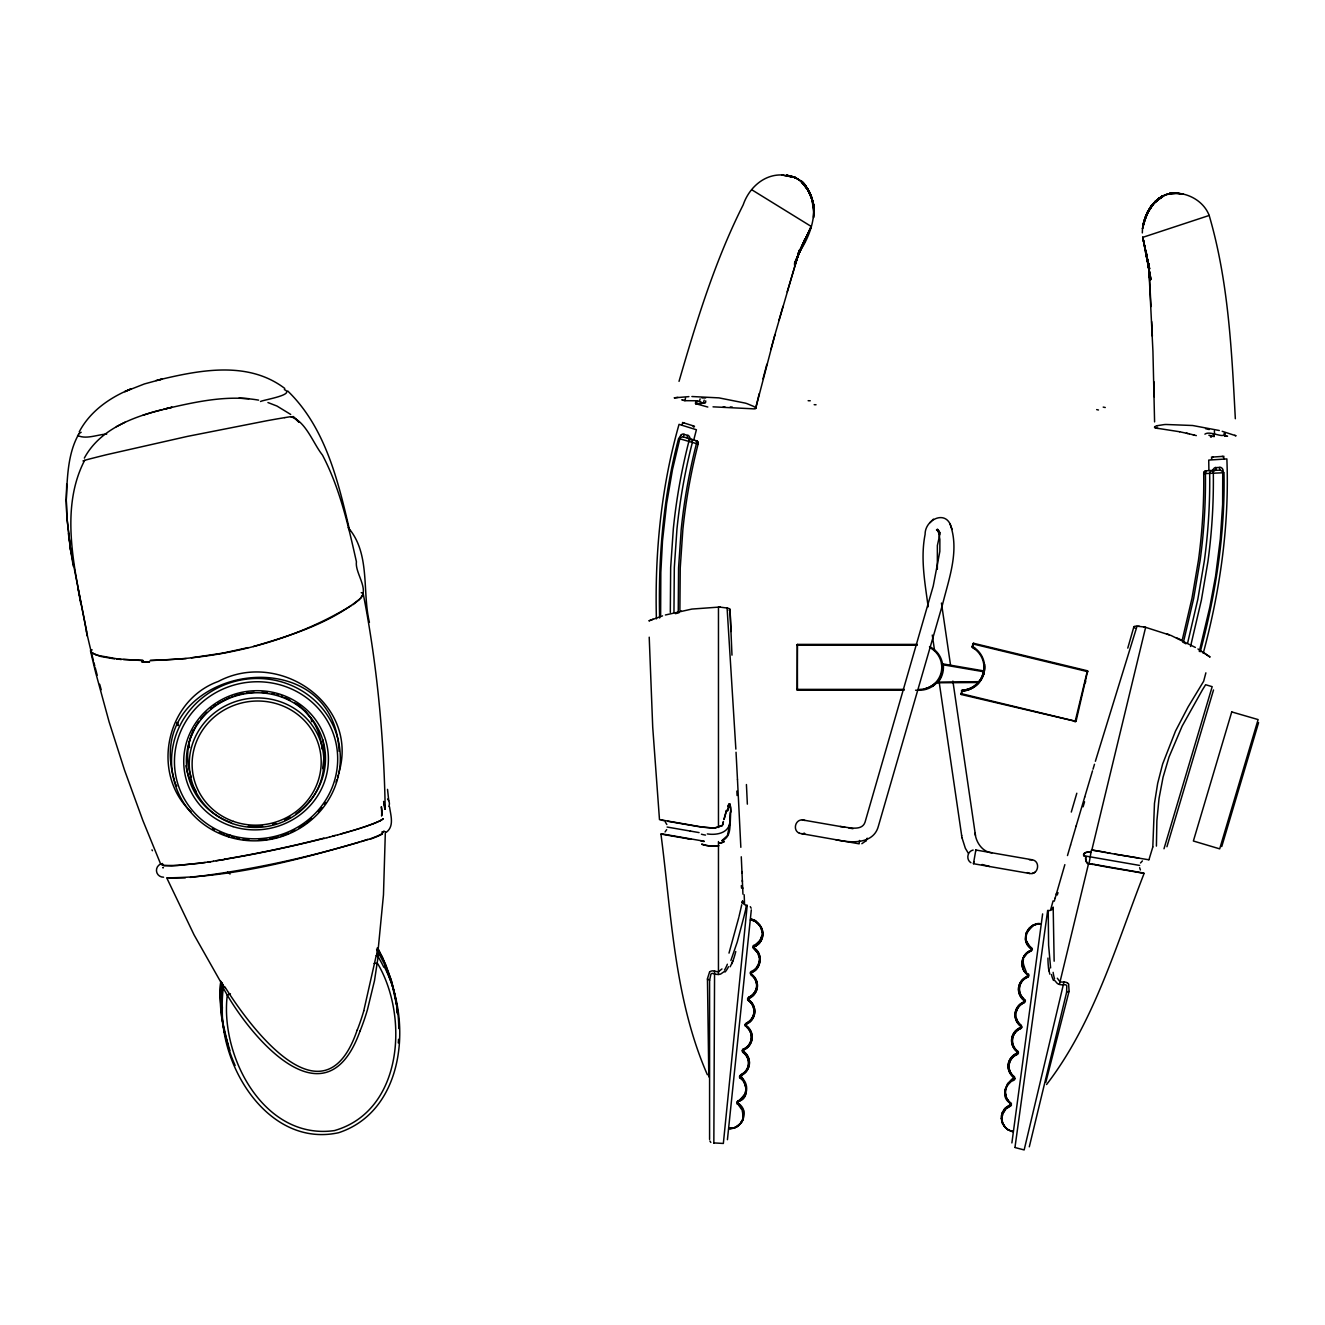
<?xml version="1.0" encoding="UTF-8"?>
<svg xmlns="http://www.w3.org/2000/svg" width="1325" height="1325" viewBox="0 0 1325 1325"><rect width="100%" height="100%" fill="white"/><g stroke="black" fill="none" stroke-linecap="round" stroke-linejoin="round"><path stroke-width="1.5" d="M797.451 690.159L797.368 644.397L797.137 690.159L904.13 690.226M385.36 831.653L383.472 894.839L377.857 952.625A4.174 4.074 -12.6 0 0 378.37 955.209L376.896 952.079M659.635 617.997C658.177 557.659 663.196 496.925 678.599 438.443L698.109 444.09A585.037 585.037 0 0 0 682.855 529.619L680.238 567.912L679.891 609.864M708.809 1076.91L707.451 978.678L709.587 971.954M1048.207 910.772L1048.207 910.507A4.174 4.174 0 0 0 1053.209 907.128L1053.176 909.281M656.405 618.874C654.699 553.386 661.076 487.467 679.046 424.348L696.403 429.747L693.82 439.718M743.176 1115.037C743.921 1122.838 735.011 1129.314 729.048 1128.436M1050.609 967.929L1048.605 945.238L1048.207 910.606M709.587 1139.434L709.587 980.483L710.896 974.157A2.402 2.153 47.5 0 1 713.777 973.776A16.496 15.668 0.9 0 0 718.448 974.488L718.465 841.541M1048.207 910.987L1048.207 912.047M754.157 948.137A1.971 1.093 6.6 0 1 754.339 946.729A1.971 1.126 6.6 0 0 754.14 948.137C764.078 953.586 760.169 970.447 751.623 972.268M751.639 972.384L751.424 973.958M66.25 499.989L66.879 517.346L70.623 550.057L66.879 517.346L66.25 499.989C67.293 478.06 67.625 453.133 79.02 433.706M730.29 812.192C729.032 821.517 733.139 836.075 721.976 840.795M1053.16 909.596L1053.193 908.635M1053.193 907.89L1054.153 961.188M66.25 500.585L66.714 484.238M746.24 1024.208A13.995 13.995 0 0 0 748.807 999.845L748.807 998.371M1021.906 1026.941L1021.327 1025.55A13.25 13.233 0 0 1 1024.258 1002.611M1142.316 232.918L1142.498 228.496M743.888 1096.09C747.615 1090.376 745.909 1081.978 740.195 1078.219A1.822 1.706 3.4 0 1 739.516 1076.612M223.246 984.806L223.196 988.036A4.174 4.074 -11.2 0 0 222.633 985.469L222.285 982.62M730.241 822.792L730.688 812.142A34.516 15.635 -83.7 0 0 730.439 806.793M77.562 435.428C85.976 439.701 97.421 434.583 106.712 434.053M737.942 1101.539C752.219 1098.094 744.352 1079.477 740.708 1075.701M729.744 823.984L727.442 835.611L722.026 840.481M1027.19 872.562L1029.691 873.49L973.461 863.718L975.829 850.004M1091.386 850.103L1089.051 863.519L1092.893 864.513M745.842 1089.962L745.312 1092.943M1013.89 1077.656C1007.629 1081.614 998.785 1096.288 1010.379 1103.361A1.905 1.093 8.3 0 1 1010.13 1104.768L1010.18 1104.818A1.888 1.077 8.3 0 0 1010.346 1103.361M1024.358 1000.11L1024.556 999.828A13.763 13.482 10.7 0 1 1027.703 976.856C1026.544 968.989 1016.06 957.246 1031.049 950.853M1004.747 1090.608L1005.89 1097.796L1010.18 1103.195M743.093 1116.511L742.298 1110.383L738.638 1105.133M747.234 905.24L723.351 1143.458L713.844 1142.912M984.508 664.653L983.763 664.819A22.939 22.939 0 0 1 962.033 690.226L961.254 694.515L1076.016 721.446L1087.693 670.848L973.328 643.238L971.97 646.865L974.339 648.72M727.425 1139.699L751.308 909.861M750.298 972.749A1.822 1.689 6.5 0 1 751.292 971.407C757.734 968.906 761.097 960.89 758.496 954.513M743.077 1116.743L742.679 1118.731M1011.886 1142.928L1042.626 913.902M1047.661 910.407L1014.983 1147.351M1022.933 961.42L1023.529 958.886M859.528 840.464L859.147 843.826L799.422 833.276M975.697 851.114L975.846 850.004L1032.076 859.759C1040.92 861.084 1038.403 875.278 1029.641 873.473M363.762 1010.826L376.283 955.325M1177.908 193.218L1169.66 193.549L1172.675 193.168C1163.052 193.814 1154.853 200.439 1149.702 208.24L1155.251 201.483L1162.439 196.15L1155.251 201.483L1147.483 212L1152.833 204.116L1162.704 196.017L1156.377 200.522L1150.282 207.445L1146.125 214.981L1143.127 224.356L1149.702 208.24L1155.781 201.019L1162.704 196.017L1155.781 201.019L1149.852 208.025L1145.777 215.71L1142.498 228.496L1147.483 212L1155.4 201.35L1166.133 194.527L1178.372 193.251M1004.814 1090.16L1007.696 1083.419L1013.608 1079.113M759.242 961.105L758.612 963.623M1142.498 228.496L1145.777 215.71L1152.833 204.116M973.875 861.714L973.477 863.685M1014.933 1078.749A1.822 1.706 10.2 0 1 1013.907 1080.173C1004.383 1083.32 1002.495 1097.58 1010.809 1103.145A1.987 1.64 9.2 0 1 1011.422 1104.056A1.987 1.623 9.2 0 0 1010.809 1103.145L1010.809 1103.145M322.687 768.599L324.393 753.61L323.002 739.979M744.898 1024.606L745.892 1023.347A13.25 13.101 1.6 0 0 748.211 1000.441L748.608 999.878A13.995 13.863 1.7 0 1 746.223 1024.109L746.058 1025.6A13.979 13.979 0 0 1 743.607 1049.913M740.708 1077.407L740.195 1078.219M742.248 902.408L742.497 901.315M746.687 905.24A4.174 4.174 0 0 1 742.613 900.801L742.364 901.878M742.066 903.203L742.282 902.259M741.735 904.743L740.791 908.917M1005.741 1089.812L1006.354 1087.726M740.609 909.728L739.052 916.37M1029.293 1146.837L1066.608 992.342L1066.807 985.883A2.402 2.153 -33.9 0 0 1064.091 984.839A16.496 15.668 12.7 0 1 1059.404 984.442A6.476 6.128 12.8 0 1 1057.3 983.432L1054.352 980.102M746.091 907.741L746.571 905.72M746.522 905.936L746.356 906.615M1059.404 984.376L1088.521 863.751A5.863 4.207 -88.4 0 1 1085.887 856.513M745.958 908.304L744.269 915.343M761.743 936.129L760.07 940.203M1203.216 653.324C1220.226 590.072 1229.517 524.501 1226.867 458.914L1208.731 460.09L1208.897 470.408M738.803 917.447L728.998 953.122M1002.363 1115.236C1000.839 1120.95 1003.688 1127.459 1008.971 1130.175C1019.637 1134.863 999.563 1125.687 1009.501 1130.424M1045.789 1082.409L1069.109 991.1L1068.613 984.061M1190.546 646.467L1201.378 600.142L1207.903 561.75A593.882 593.882 0 0 0 1213.319 473.207A2.683 2.584 89.1 0 0 1210.619 470.574M1199.307 651.469L1209.808 607.148L1215.588 576.127L1220.308 538.977L1222.627 504.428L1222.743 471.667L1220.308 470.11L1206.346 470.773A2.832 2.716 89.2 0 0 1203.713 473.638A585.037 585.037 0 0 1 1198.446 560.359L1192.003 598.204L1182.48 639.048M1200.268 651.718C1215.837 593.401 1225.244 533.197 1223.985 472.727L1203.696 473.638A2.832 2.617 51.3 0 1 1206.363 470.888A2.782 0.928 89.2 0 0 1205.468 473.555M713.844 1143.111L714.572 971.043M961.271 694.466L962.066 690.259A22.906 22.906 0 0 0 973.444 648.107L972.384 647.461L973.643 643.238M1075.039 721.943L1087.394 670.781M1183.507 641.913L1193.626 598.569L1200.086 560.624A586.561 586.561 0 0 0 1205.419 473.555M1187.697 642.757L1197.817 599.331L1204.309 561.171A590.536 590.536 0 0 0 1209.675 473.373A2.782 0.944 -74.4 0 1 1210.387 471.518M744.054 916.221L737.263 941.976L730.87 960.509M338.637 773.585C359.953 704.486 279.409 649.051 218.294 681.447C165.774 700.345 150.487 773.949 191.214 811.993M759.208 393.658L755.664 408.398L774.877 334.91L799.488 250.011L794.569 265.232L799.538 252.214L794.619 263.013M762.985 378.884L766.844 364.292M1152.816 846.857L1154.472 803.397L1157.669 783.39L1162.638 764.028L1175.49 731.118L1188.094 706.937L1203.663 681.232L1205.883 672.835M723.947 819.38L726.415 810.304M724.096 819.43L726.564 810.436M687.377 438.062C688.371 434.335 683.551 433.275 683.22 436.753M189.856 739.946L188.796 744.219L189.574 747.582M723.417 821.914L722.821 823.471M723.384 821.45L723.036 823.322M770.852 349.502L774.893 334.91M683.899 400.415L684.876 400.68L685.538 397.914M695.509 403.578C695.393 395.96 706.242 407.984 705.728 400.879M697.132 401.127L696.254 403.81M699.385 401.541L700.13 398.875M703.459 402.817L704.204 400.15M337.61 777.311L338.289 774.893M1054.286 901.182L1055.197 897.986M1127.774 648.124L1133.852 626.891M679.029 381.352C696.486 321.23 714.92 260.859 743.209 204.812C748.89 188.1 763.896 174.072 782.263 174.983M778.951 320.385L783.025 306.29M1085.738 681.199L1085.307 682.739M1055.18 898.052L1056.538 893.332M1056.257 894.309L1064.853 864.645M972.633 643.867L1087.957 671.725M787.166 291.898L799.654 250.541L794.569 265.232M1067.486 855.552L1070.583 845.002M729.711 823.189C728.054 833.475 715.881 835.28 707.318 833.922M1070.567 845.019L1076.182 825.922M1040.44 923.923C1035.107 920.577 1018.13 936.51 1030.221 946.597A12.985 9.971 10.6 0 0 1031.612 947.872A2.252 1.805 7 0 1 1032.324 949.346M1076.165 825.972L1084.744 796.954M1084.728 797.004L1092.512 770.852M1163.996 848.762L1212.176 686.665L1205.617 684.727L1202.471 689.795L1182.148 726.1L1169.031 757.006L1163.052 777.278L1159.044 798.346L1156.874 820.804L1156.41 846.095M1166.928 846.741L1213.518 689.977M1221.749 846.559L1258.584 722.622M1093.009 769.212L1094.483 764.26M1095.378 761.279L1137.032 626.178L1143.806 626.94A8.099 1.491 13.6 0 1 1145.628 627.338L1171.052 635.487L1195.382 647.428M795.199 264.404L799.654 250.541M190.27 738.555L194.841 727.789M1057.251 894.988L1058.029 892.653M1148.924 859.793L1152.816 847.006M336.037 782.048L336.865 779.696M1039.893 923.823C1027.769 922.713 1020.3 939.558 1029.575 947.69M794.884 264.834L799.704 251.021M1026.229 933.015L1025.5 939.375M761.262 937.769C764.426 930.051 758.579 920.709 750.348 919.964M377.757 952.907A4.174 4.141 -84.6 0 0 378.271 955.673L374.495 980.682L367.489 1009.517A238.202 231.544 -11.9 0 1 360.135 1030.85M743.126 1119.559L743.457 1110.466L738.141 1103.145A13.631 10.766 9.6 0 1 739.781 1104.454C749.867 1112.818 740.708 1130.457 729.048 1128.353M866.219 840.679L867.196 838.178M1002.313 1112.404L1005.543 1107.75L1010.18 1104.818L1004.449 1108.892L1001.418 1115.451L1002.015 1122.457L1005.907 1128.254L1002.628 1123.948L1001.236 1118.648M1002.213 1112.669L1001.236 1118.416M745.031 1093.754L739.847 1100.197M1026.345 932.717L1028.945 928.461L1032.937 925.38M84.651 460.338C57.157 513.255 77.645 579.986 87.251 636.033M357.17 1030.072C324.774 1125.654 252.661 1031.049 225.151 987.291M794.536 264.139L804.938 238.98L794.569 264.089L799.538 252.214M1003.721 1111.841L1002.097 1116.677L1002.346 1121.613M742.994 1119.907L741.437 1122.689M360.102 1030.85C325.619 1127.923 249.216 1035.951 223.478 988.417A4.174 4.141 57.7 0 0 222.815 985.684L194.079 934.903L166.751 877.879M794.536 263.178L811.231 226.459L798.71 253.158M940.27 532.468L937.371 545.536L937.338 569.27M743.375 1051.503L743.54 1049.963A13.979 13.863 10.4 0 0 746.074 1025.633M1003.008 1113.282L1006.039 1108.876L1010.428 1106.077A2.219 1.789 8.3 0 0 1011.455 1104.785M742.099 1120.337L740.692 1122.871M362.967 594.643L359.605 599.413L352.963 604.73M799.24 252.893L805.07 239.759L797.832 254.88L804.904 240.835L798.279 253.638C811.861 234.227 821.947 204.464 804.209 184.374C802.817 181.061 786.735 172.879 800.267 180.68M678.234 612.398L678.566 567.895L681.199 529.487A586.561 586.561 0 0 1 696.453 443.61A2.782 0.928 -75.7 0 0 696.188 440.728A2.832 2.617 -37.7 0 1 698.076 444.074A2.832 2.716 -75.6 0 0 696.188 440.712L682.789 436.753L680.073 437.697L672.487 469.58L666.624 503.699L662.5 540.931L660.827 572.433L660.628 615.131M798.892 253.489L805.07 239.759M798.528 254.019L805.053 240.189M798.163 254.483L805.004 240.537M1024.175 957.279L1027.173 953.288L1031.281 950.754A2.021 1.623 6.1 0 0 1032.109 950.058M798.462 253.456L811.314 226.509L798.263 253.671M757.933 965.246L757.271 966.389M376.946 953.917L377.691 952.874M1027.935 930.796L1032.854 925.695M79.218 431.917C90.001 411.247 110.108 397.301 131.308 388.772L124.749 391.653L144.375 383.952L162.246 379.082L156.002 380.54M84.336 458.102C99.789 429.399 132.351 417.176 162.23 409.624M195.553 726.497L196.315 725.239M747.598 998.802A1.689 1.656 7 0 1 748.592 997.477L748.89 998.139A14.459 13.747 3.7 0 0 751.176 974.322L750.993 974.355A1.772 1.656 6.6 0 1 750.612 974.008M751.01 974.306L750.993 974.355A1.772 1.656 7.8 0 1 750.298 973.262M760.732 941.197C766.397 933.115 760.202 920.61 750.563 920.047M760.136 940.104L755.962 944.377M951.085 526.605C945.918 509.363 924.85 519.648 925.115 534.339C920.328 558.338 924.983 582.901 928.162 606.8M756.211 945.686C763.349 941.777 764.823 930.945 759.904 925.247M753.279 947.955A2.021 1.64 6.6 0 0 753.677 948.369L757.436 952.327L759.208 957.213M760.683 941.28C759.258 945.487 752.997 946.1 754.306 946.663M1014.287 1077.242L1014.287 1077.242A1.772 1.656 8.2 0 1 1014.95 1078.368M1150.961 206.567L1154.39 202.543L1145.661 215.975L1153.512 203.421L1163.035 195.852L1152.253 204.762L1162.439 196.15M197.094 723.98L198.882 721.33M745.892 1025.848L745.594 1026.295A1.656 1.656 0 0 1 744.898 1024.871M1014.122 1077.473L1014.122 1077.473A14.443 13.763 5.4 0 1 1017.153 1053.474L1017.766 1051.354A13.233 13.101 3 0 1 1020.83 1028.465M745.627 1026.229L745.677 1026.163A13.233 13.233 0 0 1 743.259 1049.251L743.457 1049.897M1004.168 1111.128L1005.046 1109.952M1017.683 1051.47L1017.733 1051.421A1.689 1.656 11.4 0 1 1018.246 1051.934M1024.407 1000.044L1024.722 999.63A1.689 1.656 6.8 0 1 1025.368 1001.137M743.64 1096.454L738.025 1101.191M324.426 804.242L325.619 802.519M665.067 831.934L666.69 829.616M721.959 968.939L718.465 971.722A12.14 11.826 1.3 0 1 714.556 971.059M741.106 1074.525A13.73 13.018 8.5 0 0 742.812 1052.365L743.043 1052.05A13.73 13.465 9.1 0 1 740.576 1075.105M742.944 1052.182L742.894 1052.249A1.689 1.656 1.7 0 1 742.215 1050.692M741.288 1122.904L736.683 1126.846M1008.043 1084.628L1008.872 1083.618M321.909 807.588L318.331 811.861M1017.501 1051.735L1017.401 1051.835A13.979 13.863 3.2 0 1 1020.532 1027.67L1020.747 1026.179A13.995 13.995 0 0 1 1023.927 1001.948L1024.324 1002.545A1.689 1.656 4.2 0 0 1025.302 1001.468M738.058 1103.112L737.561 1104.172L738.091 1103.162A1.888 1.077 5.3 0 1 738.207 1101.605M200.953 718.614L206.717 712.287M937.173 682.127L979.241 681.679M360.599 598.42C369.195 588.697 354.852 572.93 356.425 561.783C348.243 525.346 339.929 488.345 322.439 455.022C313.213 443.577 305.777 421.102 290.705 416.696M383.339 818.651L380.954 820.39M721.794 825.624L714.109 828.075L699.368 826.767M943.168 664.338L943.284 664.753A23.502 23.502 0 0 1 943.433 667.568A23.8 23.8 0 0 1 938.597 681.679L936.593 682.773L978.463 682.524M737.727 1104.404L737.694 1104.04A12.852 10.087 8.1 0 1 739.234 1105.514M1046.584 1084.529C1094.135 1022.668 1116.097 945.156 1144.088 873.473C1126.83 870.078 1109.158 867.908 1091.949 864.016M936.527 682.822L935.351 683.054M721.86 825.773L714.722 828.208L701.256 827.082M1140.494 862.989L1142.415 860.919M1215.572 470.276C1215.439 466.847 1220.143 466.069 1219.944 470.06M729.081 804.109L728.965 804.242A8.116 3.809 -78.9 0 0 728.021 806.759M866.252 840.63L861.846 843.71M383.091 818.9L380.755 820.506M739.466 1124.345L736.153 1127.111M929.935 522.696L931.442 521.156M931.872 520.692L933.396 519.152M724.378 971.473L720.717 974.008A6.476 6.128 0.8 0 1 718.448 974.438M1009.17 1083.303L1010.462 1082.144M737.561 1104.172L737.495 1104.238A2.219 1.805 5.3 0 1 736.799 1102.731M386.337 832.249C394.502 826.204 390.66 815.173 389.533 806.826M758.148 942.622L757.122 943.549M1153.512 203.421L1163.433 195.669L1156.377 200.522M82.962 460.934L84.22 460.918M359.555 599.148C329.08 623.727 290.39 635.619 253.39 646.534M1155.4 201.35L1158.679 198.551M311.789 818.436L306.588 822.792M1213.783 471.037L1214.677 470.491M1006.669 1108.296L1007.58 1107.601M210.592 708.842L211.95 707.749M382.793 832.812L381.352 834.154M1158.1 199.197L1163.88 195.471M293.107 416.563L298.986 422.195L293.107 416.563L292.129 416.911M305.23 823.819L299.135 827.943M213.342 706.689L216.207 704.668M351.324 605.575C291.301 642.211 220.232 659.171 150.305 660.363M217.681 703.707L230.053 697.43M1160.037 197.673L1163.035 195.852M1008.325 1107.104L1009.153 1106.657M739.466 1100.446L737.793 1101.29A1.987 1.623 4.4 0 0 737.362 1101.555M91.458 649.896L90.68 650.459A8.066 1.855 -1 0 0 90.547 650.89L90.862 651.784M295.177 830.228L291.102 832.299M116.368 426.683L124.981 422.244M380.109 820.821L380.987 820.258M1024.059 1001.882L1024.258 1000.292A14.476 13.747 9.9 0 1 1027.62 976.575L1027.72 976.459M1033.119 925.264L1038.916 923.823M380.341 820.589L378.718 821.483M752.037 972.302C761.577 968.442 762.985 953.901 754.322 948.302M735.541 1127.161L734.1 1127.906M379.662 820.92L375.621 822.842M736.021 1127.178L734.845 1127.658M738.406 1101.489C748.029 1097.796 749.652 1083.254 741.106 1077.523M1033.401 925.132L1036.812 924.038M1013.078 1080.521L1013.608 1079.395M973.13 850.054C967.3 851.23 965.842 859.66 970.927 862.724M378.205 821.599L373.286 823.769M1032.241 873.423L1034.891 872.314M754.041 945.47L754.041 945.387A12.985 9.805 1.7 0 0 755.73 944.377M289.032 833.259L280.519 836.473M1030.668 950.555C1020.747 954.017 1018.892 968.923 1027.653 974.72M92.121 649.896L90.746 650.724A8.066 1.855 -1 0 0 90.613 651.155A1060.431 1030.784 -11.9 0 0 95.648 672.504L109.097 721.86L124.5 770.024L142.835 820.423L160.689 864.132L164.101 865.589L171.703 865.904L201.135 863.105M1164.526 195.189L1170.29 193.467M936.079 683.054L936.295 683.104A23.221 23.221 0 0 1 932.303 686.449M1017.087 1053.474L1017.368 1054.286A1.689 1.656 11.9 0 0 1018.412 1052.928M1030.916 950.456C1021.012 953.718 1018.793 968.393 1027.273 974.438M374.975 822.957L371.729 824.365M1020.548 1027.637L1020.846 1028.415A13.233 13.233 0 0 0 1017.02 1050.725M653.026 619.189L648.902 620.862L662.533 615.877M372.706 823.852L370.139 824.962M371.116 824.448L369.311 825.26M231.511 696.884L232.968 696.354M368.482 825.541L369.476 825.044M369.592 839.089C303.988 858.252 235.933 877.282 167.364 877.829M368.648 825.326L366.71 826.171M1204.889 434.153C1210.056 430.161 1225.045 439.502 1224.168 433.341M367.77 825.641L365.816 826.485M367.82 839.321L361.212 841.541M364.905 826.783L365.965 826.27M363.977 827.098L365.054 826.568M734.067 1127.741L731.069 1128.453M363.05 827.413L364.127 826.883M1142.945 237.291L1209.178 215.462C1228.49 281.347 1231.703 350.562 1235.331 418.733M362.106 827.711L363.183 827.197M362.238 827.512L360.168 828.34M361.294 827.81L359.174 828.655M358.181 828.97L359.307 828.456M359.489 842.087C304.27 858.451 247.659 870.591 190.452 877.398M234.442 695.857L237.44 694.963M357.17 829.284L358.297 828.771M936.162 682.607L937.073 682.524M143.034 415.205L152.474 412.29M356.16 829.599L357.286 829.086M355.133 829.914L356.259 829.4M354.106 830.228L355.232 829.715M353.063 830.543L354.206 830.03M665.398 614.982L691.882 609.069L718.465 607.132A8.099 1.491 0 0 1 720.336 607.181L727.094 608.009A11.627 2.004 0.6 0 1 729.065 610.179M351.837 830.908L353.162 830.344M350.595 831.272L351.937 830.709M349.353 831.636L350.694 831.073M349.452 831.438L345.593 832.729M348.193 831.802L340.409 834.187M344.401 832.895L337.759 834.916M733.951 1127.939L733.056 1128.171M153.683 411.942L172.101 407.222L163.869 409.21C194.775 402.104 226.857 394.568 258.607 400.133M278.349 837.135L269.505 839.156M337.825 834.717L332.376 836.357M335.142 835.446L329.66 837.085M326.944 837.781L329.71 836.887M324.194 838.493L326.977 837.599M260.512 401.508C263.211 399.868 294.382 395.132 285.024 389.848A48.23 13.515 -11.9 0 0 284.345 389.699M248.239 647.577L222.766 653.142L191.446 657.78M238.947 694.565L243.485 693.555M158.188 380.027C199.76 370.056 247.974 360.45 284.776 388.44M1157.404 425.656L1164.128 424.596A8.066 1.491 -2 0 1 1165.983 424.48L1192.649 425.507L1219.298 430.509M732.808 1128.088L731.93 1128.37M679.526 611.322L681.1 610.974M284.776 417.623L277.952 418.766A108.004 5.068 -11.9 0 0 266.872 420.737L187.537 436.372L106.795 454.657A105.106 4.936 -11.9 0 0 97.719 456.91L91.011 458.616A45.1 2.12 -11.9 0 0 84.502 460.355M224.339 859.395L216.025 860.753M224.455 859.544L213.275 861.184M674.442 397.831L688.901 396.622M845.002 827.313L802.37 819.91C795 819.529 792.549 830.609 799.472 833.276M1037.011 924.005L1037.955 923.889M929.603 647.494A22.144 22.144 0 0 1 941.512 663.908L942.274 663.825M213.408 861.333L202.344 862.774M207.959 862.144L210.675 861.747M205.259 862.542L177.964 865.473L163.77 865.457M1169.147 193.665L1173.188 193.119L1169.66 193.549M246.516 693.041L254.168 692.296M267.269 839.503L258.392 840.298M1037.641 923.923L1038.734 923.906M1173.619 193.086L1169.859 193.516L1173.967 193.069M677.92 397.384L674.359 397.815M983.763 664.819L983.796 663.676M1170.141 193.483C1185.941 191.264 1203.415 200.307 1209.195 215.462M186.245 658.591L150.371 660.628M1214.031 436.538L1213.137 433.755M185.318 877.846L168.871 877.846M1211.398 457.142L1223.952 456.297M1038.585 923.84L1039.727 923.889M1211.381 436.67L1210.371 436.72M730.737 1128.37L729.23 1128.37M1210.735 436.703L1211.878 436.637M730.721 1128.469L729.263 1128.453M1224.449 436.173L1226.668 436.124M1225.161 436.173L1225.161 433.341M691.898 396.523L718.978 397.881L745.147 403.082A8.066 1.491 15.4 0 1 746.936 403.612L753.229 406.228A11.627 2.004 16 0 1 751.838 408.746L713.032 406.841M1226.453 436.14L1227.579 436.107M86.589 631.114L70.556 549.709L73.306 566.272M361.212 592.689L362.802 592.888A8.099 1.872 -22.9 0 1 363.1 593.236M86.539 631.379L86.423 631.379A1060.431 1060.431 0 0 0 91.591 653.341L93.412 660.645M1029.409 859.793L1032.076 859.759M695.592 403.578L701.737 403.545M1039.231 923.807L1040.324 923.923M797.451 644.397L917.281 644.397M796.673 645.225L917.298 645.225M796.673 689.381L904.13 689.381M915.575 690.226L919.384 690.226A22.922 22.922 0 0 0 942.357 663.941L942.34 663.891A23.038 23.038 0 0 1 942.439 664.554L942.572 666.028M222.865 985.634L223.975 986.28M723.251 406.792L724.858 406.808M142.901 660.347L123.457 659.519M142.951 660.612L116.65 658.873M730.257 406.974L732.261 407.057M1174.248 193.069L1183.341 194.096M1178.902 193.301L1174.563 193.086L1183.242 194.063M239.013 398.129L248.951 398.692M790.76 176.059L786.305 175.231L794.868 177.451L781.965 174.966L795.298 177.633L787.365 175.38M261.803 692.346L267.319 692.876M1138.423 626.245L1139.401 626.311M249.133 840.116L242.872 839.421M121.204 659.585L97.636 655.362M1154.853 426.633A11.61 1.987 -2.5 0 0 1158.149 428.406L1179.565 431.735M114.53 658.889L100.915 656.504L92.733 653.291M942.787 663.875L984.044 670.947M696.221 400.763L684.876 400.68M1013.261 1131.55L1010.279 1130.772M704.122 841.541L701.008 841.044M704.254 841.243L661.506 833.822M1013.078 1131.533L1010.942 1131.003M701.107 826.85L659.486 819.628L652.712 727.143L649.217 637.192M1089.001 863.85L1090.955 864.182M660.86 834.054L660.943 834.071C671.477 914.697 674.359 999.448 707.401 1074.79M984.111 671.808L943.317 664.835L942.472 663.676A22.906 22.906 0 0 0 929.504 646.6M1138.788 858.053L1107.17 852.82M1148.775 859.776L1114.573 854.112M1093.87 864.331L1143.243 872.993M840.133 826.469C847.735 827.048 861.813 831.802 865.043 822.179L933.231 586.048L939.839 551.415L939.872 539.341L938.481 531.888L939.491 534.439L937.388 529.106L939.177 531.706L936.477 529.917L938.895 530.894M698.441 826.601L667.866 821.301M661.639 833.839L662.483 833.988M1105.977 852.389L1091.833 850.137M1103.659 852.207L1110.035 853.101M1084.165 855.801L1139.682 865.44M848.878 827.993L852.969 828.705M667.121 827.048L699.07 832.597M661.241 834.121L691.12 839.305M1103.808 852.025L1091.866 849.921L1145.628 627.338A8.066 1.491 13.6 0 0 1143.806 626.94M1141.935 872.761L1143.906 873.109M835.793 839.719C850.7 843.015 873.506 844.621 878.392 826.154L942.506 604.598C948.866 578.777 959.813 550.289 950.042 524.021M661.341 820.158L664.802 820.755M992.028 852.787C982.057 852.091 975.697 841.524 975.117 833.16L975.482 835.412M989.642 866.517L982.057 864.496M786.586 175.264L794.785 177.418M786.901 175.298L795.116 177.55L793.046 176.788M163.753 865.523L160.971 863.999M1179.548 431.735L1189.287 433.855M239.56 838.841L236.264 838.145M272.172 693.704L274.557 694.25M802.37 819.91L804.971 820.473M1186.422 433.192L1187.896 433.523M1189.287 433.855L1196.342 435.61M961.337 690.855L962.099 691.021A23.817 23.817 0 0 0 984.541 664.719M1208.88 435.229L1214.147 436.521L1214.031 433.706M960.691 693.522L1075.966 721.363M972.219 646.6L974.587 647.875M1193.162 434.799L1194.305 435.08M1014.967 1147.533L1024.159 1149.934L1063.975 981.991A12.14 11.826 12.3 0 1 1060.017 981.808L1057.3 978.214M681.663 399.835L682.723 400.1M362.454 593.02L362.851 593.153A8.099 1.872 -22.9 0 1 363.149 593.501A1060.431 1030.784 -11.9 0 1 367.191 615.048C378.37 679.145 384.068 744.153 385.211 809.194M682.673 400.1L683.965 400.432M234.624 837.748L231.378 836.853M707.815 407.04L697.679 404.224M1222.197 431.304L1236.059 435.826L1234.718 435.329M697.728 404.241L695.608 403.628M276.925 694.863L278.565 695.343M682.491 422.476L694.499 426.252M226.277 835.181L228.016 835.793M791.224 176.159L794.967 177.5M281.082 696.172L282.722 696.784M791.986 176.391L795.513 177.732M1167.077 633.93L1169.081 634.708M96.261 655.13L91.259 652.132M267.948 402.552L276.975 406.046L290.705 414.443M222.832 833.856L224.554 834.535M285.157 697.762L286.73 698.457M1176.368 637.723L1182.496 640.555M219.47 832.382L221.143 833.143M287.525 698.838L289.86 699.997M1009.236 1130.308L1008.06 1129.645M212.497 828.804L214.319 829.814M796.441 178.212C808.912 185.069 814.362 200.174 813.947 213.772L813.384 204.729L811.215 196.315L807.472 188.697L801.493 181.657L807.074 188.133L812.573 200.738L809.211 191.827L801.724 181.84L807.472 188.697L811.298 196.564L807.074 188.133M1197.949 648.968L1210.089 657.051L1202.239 651.652M751.772 189.757L811.099 226.376M756.36 922.034L757.503 922.846M294.796 702.879L296.121 703.774M1007.58 1129.314L1005.36 1127.343M296.783 704.221L299.98 706.622M753.892 948.501L757.983 953.304M227.585 872.132L230.053 874.036M756.823 922.581L759.722 925.612M757.751 923.045L759.689 924.999M1010.246 1102.698L1009.219 1101.771M801.873 181.972L809.625 192.572L801.923 182.005L804.904 185.152M91.955 652.993L90.796 651.519M800.482 180.829C807.786 180.713 818.983 222.683 811.215 196.315M810.933 195.653L805.997 186.709L800.863 181.144L806.61 187.504L810.453 194.626L813.384 204.729L813.898 209.4L811.861 198.568L813.947 213.524C814.213 201.847 810.122 189.74 801.493 181.657M806.61 187.504L801.211 181.409L803.116 183.281M801.211 181.409L803.712 183.877M304.584 710.747L311.077 718.365L311.739 721.744M287.707 390.974C325.602 427.644 338.239 481.439 349.783 531.027M801.724 181.84L807.372 188.548M1008.905 1101.439L1008.043 1100.379M1005.095 1127.045L1004.102 1125.687M348.193 527.665C370.685 553.486 361.99 591.662 369.427 622.419M942.323 663.477L942.439 664.554M688.917 439.188L688.188 438.459A2.385 1.524 -1.3 0 0 687.509 438.028M1010.428 1106.077L1010.147 1104.835L1010.213 1105.746M1028.763 944.874L1028.2 944.013M709.885 1141.007L710.829 1142.432M1007.778 1100.015L1006.503 1097.663M808.73 190.982L808.051 189.922L810.453 194.626M729.644 804.109L730.174 806.975M194.758 789.253L195.951 791.158M760.003 926.043L761.097 928.146M665.349 822.08L666.839 824.498M968.36 853.317L965.329 848.248L961.95 837.566M743.938 1082.177L744.584 1083.353M376.565 949.164L384.565 964.335L392.465 985.717M1003.638 1124.925L1002.727 1122.871M750.281 906.664L751.159 908.221M378.437 949.429L385.857 964.931L391.504 981.146A159.795 158.967 -12.5 0 1 397.384 1013.476M384.3 966.786C412.572 1020.697 404.655 1110.897 338.72 1132.693C269.488 1147.881 219.851 1067.834 222.368 1006.934M743.342 1049.698L743.192 1049.317A13.233 13.101 10.5 0 0 746.654 1027.157M382.08 956.302L391.157 979.871L396.407 1004.4M151.994 849.855L152.392 850.7M1027.571 942.82L1027.008 941.412M176.126 784.715L176.755 786.189M951.168 526.886L952.195 529.437M737.793 1101.29L737.793 1101.29A1.987 1.64 5.3 0 0 736.982 1102.019M1024.258 1002.363L1024.076 1001.965A13.995 13.863 12 0 0 1020.747 1026.146M174.966 781.717L175.529 783.224M761.196 928.394L762.041 932.22M1006.338 1097.249L1005.493 1093.589M376.929 949.677L377.89 952.808M1026.146 942.241L1031.115 948.998A1.971 1.093 7 0 1 1030.883 950.439M1023.629 967.648L1022.999 965.18M229.937 1050.543L224.952 1034.129A160.027 159.215 -11.7 0 1 220.778 982.04M229.026 1049.599L230.865 1054.965A153.369 151.961 -13.4 0 0 235.154 1065.482M1139.649 867.676L1140.411 869.962M174.436 780.21C139.638 667.966 334.066 632.24 339.084 751.325M227.933 1044.597L221.904 1018.71L220.182 996.615M228.463 1047.777L225.913 1038.634M1026.047 941.926L1025.533 939.707M742.596 1111.261L743.11 1113.845M99.673 684.263L101.18 689.696M745.346 1085.374L745.842 1088.289M383.587 801.426L385.078 807.902M383.67 803.348L384.929 809.327M95.284 667.916L97.205 675.187M93.876 662.45L94.82 666.094M1149.206 267.037L1145.727 253.357L1149.669 268.925L1142.697 237.374M1149.421 268.462L1142.812 237.324L1150.862 278.78M1149.222 268.097L1142.746 237.357L1149.288 271.807M1145.595 252.479L1148.99 267.633M177.716 722.506L178.345 725.537M176.854 722.489L177.5 725.52M1145.628 252.131L1148.758 267.103M1148.709 265.066L1149.587 277.968L1148.295 263.907L1150.001 278.913L1148.195 265.099L1150.845 278.681M1145.711 251.717L1148.527 266.491M77.877 587.869L80.792 603.687M938.994 680.802L961.652 835.528M1148.195 265.099L1150.58 279.79L1146.026 250.988L1148.328 265.828M1149.934 275.799L1150.58 279.79M961.602 835.297L962 837.798M941.512 663.941L941.727 666.061A22.061 22.061 0 0 1 919.384 689.381M950.538 665.15L941.446 603.041M952.874 681.067L975.167 833.392M932.287 635.056L934.622 650.973M68.37 533.312L70.623 550.057M1150.001 278.913L1148.576 263.211L1152.932 351.274L1154.588 421.897M387.529 789.369L388.738 800.532M396.904 1008.557L397.301 1012.731M741.338 885.597L741.553 888.148M727.094 608.009L735.855 749.122M1149.487 277.455L1150.994 306.572M736.037 752.236L737.478 779.597M737.478 779.564L740.841 847.321M1151.673 321.544L1152.352 336.202M741.271 856.778L742.017 873.175M742.331 880.313L742.712 888.711M731.98 655.146L730.025 609.467L730.953 631.512M741.934 871.552L742.398 881.771M742.944 894.16L742.662 887.617M1214.396 430.89L1214.495 433.672M1153.909 381.716L1154.257 396.804M673.961 612.233L674.309 567.647L676.959 529.023A590.536 590.536 0 0 1 692.362 442.418A2.782 0.944 88 0 0 692.114 440.463M670.317 612.382L670.665 567.597L673.332 528.758A593.882 593.882 0 0 1 688.868 441.407A2.683 2.584 -75.5 0 1 692.114 439.486M718.465 827.479L718.465 607.132A8.066 1.491 0 0 1 720.336 607.181M149.443 661.755A166.536 69.811 -9.2 0 1 141.907 661.722M284.743 417.623A48.23 2.269 -11.9 0 1 290.788 416.679M297.065 703.84A67.426 64.643 -11.9 0 1 322.091 749.039M191.38 777.344A67.426 64.643 -11.9 0 1 193.533 729.595M387.579 799.041A6.973 6.857 -0.8 0 1 388.838 806.445M163.571 877.2A6.973 6.857 -7.6 0 1 156.466 870.84A6.973 6.857 -7.6 0 1 162.611 863.519M78.871 433.722A45.1 12.637 -11.9 0 1 81.156 432.298M230.434 993.866A4.174 0.861 -32.8 0 0 227.254 995.323C219.884 1056.29 263.957 1140.527 334.413 1130.589C402.916 1111.029 408.978 1016.358 377.608 963.507A4.174 0.861 8.8 0 0 374.114 963.474M363.795 1010.826A241.167 234.856 -1.6 0 1 357.237 1030.105M377.658 956.004A148.798 143.083 8.1 0 1 383.737 967.035M222.202 1006.934A151.431 147.174 -12.9 0 1 223.213 988.384M378.536 955.491A16.48 1.143 59.3 0 1 378.437 955.59M223.329 988.052A16.496 1.126 -84.2 0 1 223.263 987.506M392.366 985.734A159.795 158.321 -11.6 0 1 398.792 1028.597M398.543 1039.313A159.795 158.321 -11.6 0 1 398.278 1042.924M226.012 1038.601A160.027 158.553 -12.1 0 1 221.938 984.939M149.493 662.02A166.536 69.811 -9.2 0 1 141.957 661.97M384.78 807.803A12.604 7.271 62.9 0 1 384.929 809.078M381.484 806.743A19.063 5.764 76.5 0 1 381.832 815.438M162.909 867.593A6.426 1.259 21.9 0 1 163.389 867.759A6.691 1.342 21.1 0 0 162.66 867.56M376.317 955.673A5.648 0.911 -71.4 0 1 376.88 954.464M224.273 986.761A5.648 0.911 47.6 0 1 225.25 987.638M323.946 838.178A213.308 36.123 -12 0 1 224.538 859.196M382.362 834.054A51.128 8.844 -11.9 0 1 370.47 839.089M384.3 831.288A24.579 11.329 36.5 0 1 381.782 832.067M381.236 806.975A19.047 5.83 76.2 0 1 381.567 816.034M323.913 838.377A212.928 36.123 -12 0 1 224.654 859.345M382.147 833.74A50.897 8.828 -11.9 0 1 370.321 838.775M383.919 831.305A24.098 11.18 38.5 0 1 383.157 831.636M231.229 822.61A69.678 66.78 -11.9 0 1 197.044 725.04A69.678 66.78 -11.9 0 1 303.789 710.316A69.678 66.78 -11.9 0 1 296.005 813.683M290.44 817.177A69.678 66.78 -11.9 0 1 284.809 820.043M275.915 823.421A69.678 66.78 -11.9 0 1 272.851 824.266M262.632 826.138A69.678 66.78 -11.9 0 1 248.255 826.27M194.642 789.319A67.393 62.043 29.7 0 1 185.964 765.734M377.294 947.839A148.798 148.085 63.4 0 1 381.766 956.451M220.149 996.615A151.431 151.431 0 0 1 220.762 981.146M701.902 397.931A166.536 7.37 4.2 0 1 705.695 397.947M810.254 400.763A197.226 1.921 1.4 0 1 808.134 400.713M816.034 404.754A188.763 1.607 1.8 0 1 814.179 404.688M1054.534 978.711A31.601 25.423 58.4 0 1 1053.143 972.351M1048.903 970.927A67.79 41.174 66.1 0 1 1047.959 958.058M1088.438 864.099A6.161 4.257 -88.1 0 1 1085.755 856.546M1066.608 992.342A4.174 1.458 12.7 0 1 1068.993 991.58M1063.975 982.107A4.604 3.66 -9.8 0 1 1067.321 982.902M1053.508 980.434A26.897 24.744 21.5 0 1 1051.454 974.521M1049.831 974.173A60.917 49.572 44.4 0 1 1048.622 967.78M1135.094 628.1A11.61 1.987 13.1 0 1 1137.132 626.195M1182.629 641.979A166.536 7.37 24.8 0 1 1185.941 643.801M1071.296 812.059A626.609 50.516 -71.8 0 1 1076.811 793.228M1050.609 909.828A206.932 3.395 -73.2 0 1 1053.093 900.884M1083.088 806.809A206.932 1.192 -73.6 0 1 1084.562 801.824M1205.518 472.379A2.782 0.977 -89 0 1 1206.346 470.822M1222.528 469.265A5.963 4.555 89.2 0 1 1223.455 472.743M1219.53 467.129A4.323 4.025 -62.5 0 1 1222.677 469.083M1213.12 469.63A4.555 4.174 64.2 0 1 1215.986 467.328M1222.114 456.446A2.683 1.888 87.9 0 1 1224.151 459.096M1212.822 471.253A6.228 4.505 89.2 0 1 1213.303 469.845M1211.481 459.162A2.782 1.954 87.9 0 1 1213.253 457.059M1214.611 470.441A2.385 1.524 14.9 0 1 1215.423 470.243M1031.413 948.75A13.515 9.788 16.3 0 1 1029.889 947.508M1024.043 1000.64A14.476 14.227 8.9 0 1 1027.355 976.326M1017.236 1051.835A13.979 13.979 0 0 1 1020.532 1027.554M1013.774 1077.457A14.443 14.211 6.3 0 1 1017.004 1053.143M1020.896 1025.169A13.25 13.101 12 0 1 1016.308 1018.246M1016.225 1011.836A13.25 13.101 12 0 1 1023.562 1003.008M1023.761 998.669A13.763 13.002 10.2 0 1 1027.985 977.105M1014.254 1077.043A13.73 13.465 4.5 0 1 1016.888 1054.253M1021.857 1027.206A1.656 1.656 0 0 1 1020.846 1028.415M1028.2 973.742A1.822 1.689 7.1 0 1 1028.846 975.25M1014.569 1076.877A13.73 13.018 5.1 0 1 1017.434 1054.402M1017.766 1051.354A1.689 1.656 8.6 0 1 1018.428 1052.663M1084.082 855.801A6.426 3.511 13.6 0 1 1090.872 852.455A6.691 3.578 13.7 0 0 1083.701 855.768M1067.37 982.868A5.648 4.803 -17.9 0 1 1068.53 983.978M962.679 690.971A23.751 23.751 0 0 0 975.067 648.223A23.635 23.635 0 0 0 973.676 647.263M983.829 673.613A23.668 23.668 0 0 1 983.382 675.071M727.359 964.219A31.601 25.423 -44.8 0 1 724.51 970.066M735.756 951.532A67.79 41.174 -52.5 0 1 731.814 963.822M724.262 841.64A7.784 3.809 -1.5 0 1 718.697 843.18M718.713 845.747A29.415 19.908 -10.9 0 1 701.786 844.307M707.451 979.175A4.174 1.458 0.9 0 1 709.587 980.483M714.539 971.142A4.604 3.66 23.4 0 0 711.111 971.142A5.648 4.803 31.5 0 0 709.67 971.904M728.502 966.72A26.897 24.744 -7.9 0 1 725.106 971.987M732.824 960.824A60.917 49.572 -30.8 0 1 730.158 966.77M675.419 613.674A166.536 7.37 -11.2 0 1 679.062 612.68M746.422 784.533A626.609 50.516 85.4 0 1 747.35 804.142M744.186 894.756A206.932 3.395 86.7 0 1 744.517 904.031M736.866 791.075A206.932 1.192 87.2 0 1 737.081 795.53M696.188 440.728A2.782 0.977 -77.4 0 1 696.635 441.954M679.112 438.575A5.963 4.555 -75.6 0 1 680.835 435.428M680.735 435.213A4.323 4.025 76 0 1 684.247 434.053M687.658 435.064A4.555 4.174 -50.6 0 1 689.894 437.979M681.646 425.143A2.683 1.888 -74.3 0 1 684.247 423.056M689.662 438.161A6.228 4.505 -75.6 0 1 689.795 439.42M692.71 425.739A2.782 1.954 -74.3 0 1 693.902 427.279M756.757 921.736A9.507 5.134 -1.1 0 0 750.745 919.169A8.911 4.604 -1.1 0 1 756.327 921.753M756.36 945.835A13.399 10.335 1.3 0 1 754.389 946.862M751.507 974.14A14.476 14.227 4.7 0 1 749.006 998.537M743.308 1051.52A14.426 13.763 8.2 0 1 740.675 1075.403M743.524 1051.222A14.443 14.211 7.2 0 1 740.957 1075.618M746.72 1023.049A13.25 13.233 0 0 0 748.343 1000.408L748.294 1000.325A1.689 1.656 9.4 0 1 747.582 999.067M756.36 987.986A13.763 13.482 2.9 0 1 748.691 997.609M751.739 975.117A13.763 13.482 2.9 0 1 756.509 983.713M753.296 945.967A2.252 1.805 6.6 0 1 753.991 945.404A2.252 1.805 6.6 0 0 752.997 946.729M740.013 1075.618A1.772 1.656 4 0 1 740.493 1075.287L740.543 1075.403A1.772 1.656 5.4 0 0 739.598 1076.231M742.662 1049.682A1.689 1.656 2.2 0 1 743.192 1049.317A1.689 1.656 5 0 0 742.248 1050.427M753.693 948.352A2.021 1.623 7.5 0 1 753.047 947.474M750.695 974.736A13.763 13.002 3.3 0 1 748.526 997.261M723.003 823.504A6.327 5.946 -78.5 0 1 722.026 825.79A6.857 6.377 -79.2 0 0 723.185 823.355M727.889 806.577A8.679 3.842 -78.8 0 1 728.949 803.993L729.942 803.778L730.539 806.809A34.98 16.645 -83.9 0 1 730.82 812.109M705.513 835.081A15.337 4.687 0.3 0 1 701.422 834.203M690.143 831.355A36.918 3.743 6 0 1 690.689 831.288M688.039 838.758A48.545 1.226 9.1 0 1 689.017 838.874M718.68 845.764A29.117 20.239 -11.1 0 1 701.819 844.124M724.278 841.375A7.619 4.174 0.2 0 1 718.68 843.098M1158.1 428.422A11.627 2.004 -2.6 0 1 1157.503 425.673M1205.551 428.671A166.536 7.37 9.3 0 1 1209.228 429.548M1105.265 407.52A197.226 1.921 12.1 0 1 1103.212 407.09M1098.475 409.988A188.763 1.607 11.6 0 1 1096.669 409.607M933.761 684.313A22.144 22.144 0 0 1 932.237 685.472M931.823 685.737A22.012 22.012 0 0 1 924.287 688.901M813.6 217.416L813.765 208.356L813.6 217.416M1144.287 219.867L1143.177 224.124L1148.692 210.062L1144.287 219.867M1231.737 711.923L1193.378 841.011L1219.696 848.861L1258.121 719.574L1231.737 711.923M804.689 241.332L798.097 253.853L804.656 241.365M1162.207 196.266L1158.58 198.634L1162.273 196.233M804.54 833.425L801.956 833.839L804.606 833.425M1149.785 278.449L1148.295 263.907L1149.769 278.449M232.355 823.521A67.426 64.627 -11.9 0 0 323.085 751.59A67.426 64.627 -11.9 0 0 214.302 713.032A67.426 64.627 -11.9 0 0 232.355 823.521M233.432 821.384A64.643 61.96 -11.9 0 0 320.402 752.418A64.643 61.96 -11.9 0 0 216.124 715.45A64.643 61.96 -11.9 0 0 233.432 821.384M230.119 835.148A81.752 78.374 -11.9 0 0 336.053 743.358A81.752 78.374 -11.9 0 0 202.029 702.333A81.752 78.374 -11.9 0 0 230.119 835.148M233.067 826.634A72.461 69.463 -11.9 0 0 326.96 745.279A72.461 69.463 -11.9 0 0 208.174 708.925A72.461 69.463 -11.9 0 0 233.067 826.634M229.109 837.069A84.552 81.04 -11.9 0 0 338.653 742.166A84.552 81.04 -11.9 0 0 200.058 699.733A84.552 81.04 -11.9 0 0 229.109 837.069M1027.803 976.674A1.772 1.656 7 0 0 1028.73 975.763A1.772 1.656 5.8 0 1 1027.803 976.674M728.568 807.472A29.498 10.269 -77.2 0 0 727.491 811.033A29.2 11.246 -77.3 0 1 728.601 807.488"/></g></svg>
